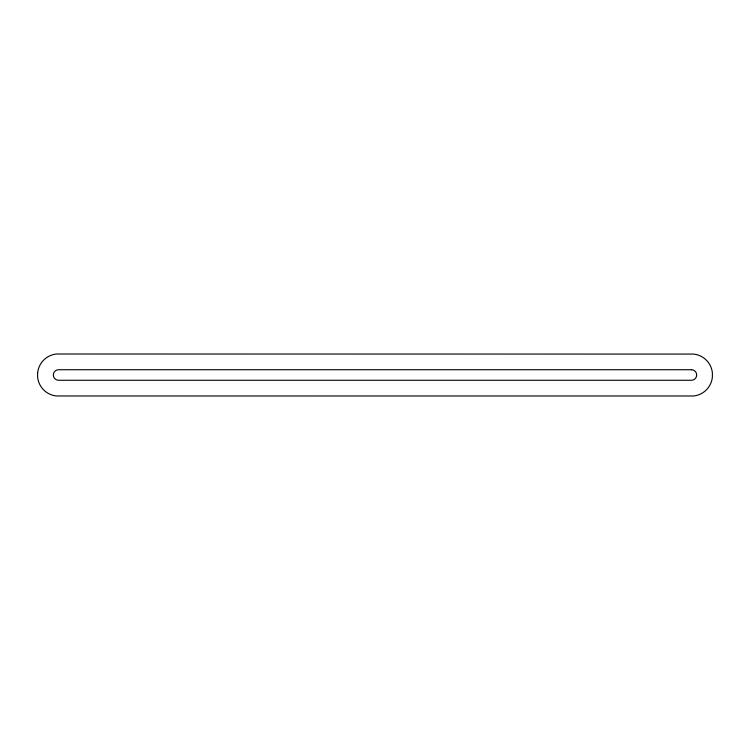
<?xml version="1.0" encoding="UTF-8"?>
<svg xmlns="http://www.w3.org/2000/svg" width="750" height="750" viewBox="0 0 750 750"><rect width="100%" height="100%" fill="white"/><g stroke="black" fill="none" stroke-linecap="round" stroke-linejoin="round"><path stroke-width="1.12" d="M37.612 372.844L37.612 377.156A21.056 21.056 0 0 0 56.438 395.972L693.562 395.991A21.056 21.056 0 0 0 712.378 377.156L712.388 372.844A21.056 21.056 0 0 0 693.562 354.075L56.438 354.009A21.056 21.056 0 0 0 37.622 372.891M691.406 369.731L58.594 369.731A5.269 5.269 0 0 0 53.325 375A5.269 5.269 0 0 0 58.594 380.269L691.406 380.269A5.269 5.269 0 0 0 696.675 375A5.269 5.269 0 0 0 691.406 369.731"/></g></svg>
